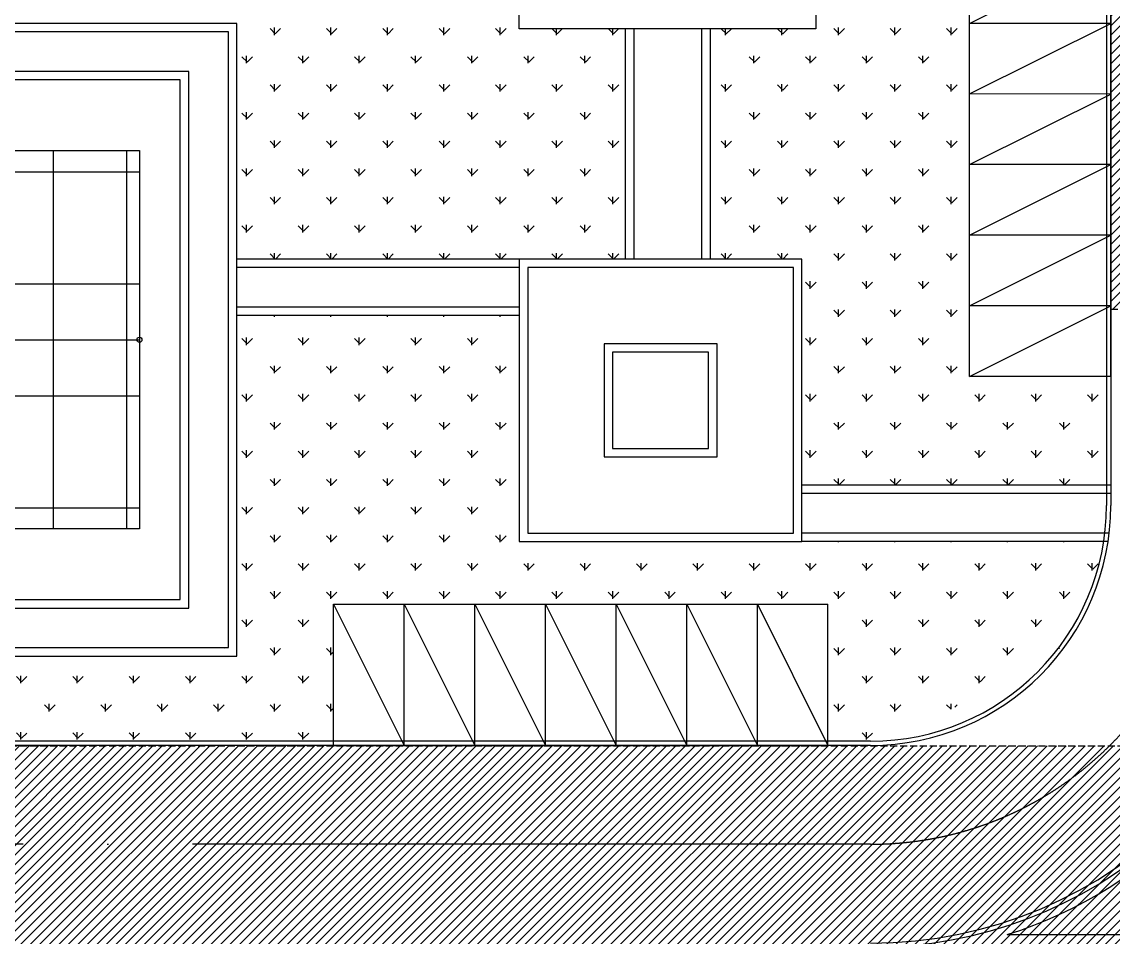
# Model space of a CAD drawing. Header units: millimetres. Extents: x 36720183 to 38160956, y 58934012 to 60388477.
# Drawn here: x 37563043 to 37601672, y 59317925 to 59350338 of the extents above; entities that cross this region are included whole.
import ezdxf

# ---------------------------------------------------------------- set-up
doc = ezdxf.new("R2010")
doc.units = ezdxf.units.MM
doc.header["$LTSCALE"] = 1000
doc.header["$MEASUREMENT"] = 0
doc.linetypes.add('ACAD_ISO04W100', pattern=[30, 24, -3, 0, -3])
doc.linetypes.add('DASH', pattern=[0.35, 0.25, -0.1])
for name, color, linetype in [('@ 绿化', 8, 'Continuous'), ('@YL', 2, 'Continuous'), ('@扑救面填充', 8, 'Continuous'), ('@运动', 2, 'Continuous'), ('DL_道路中线_支路网_', 4, 'ACAD_ISO04W100'), ('DL_道路红线_支路网_', 1, 'Continuous'), ('扑救面', 2, 'Continuous'), ('车位', 40, 'Continuous')]:
    doc.layers.add(name, color=color, linetype=linetype)
pattern_1 = [(45, (0, 0), (-168.3798022700466, 168.3798022700466), [])]
pattern_2 = [(90, (0, 0), (-997.7954749999999, 997.7954750000001), [264.58066, -1731.01015]), (45, (0, 0), (-997.7961550815103, 997.7961550815104), [264.58066, -1146.51615]), (135, (0, 0), (-997.7961550815104, -997.7961550815103), [264.58066, -1146.51615])]

# ---------------------------------------------------------------- blocks, each defined once
blk = doc.blocks.new('车位')
at = {"layer": '车位'}
for p, q in [((2126015.363578103, 462726.0883824006), (2126015.363578103, 465226.0883824006)), ((2131015.363578103, 465226.0883824006), (2126015.363578103, 465226.0883824006)), ((2131015.363578111, 462726.0891391188), (2131015.363578103, 465226.0883824006)), ((2131015.363578111, 462726.0891391188), (2126015.363578103, 462726.0883824006))]:
    blk.add_line(p, q, dxfattribs=at)
blk.add_lwpolyline([(2126015.363578103, 462726.0883824006), (2131015.363578111, 465226.0883824006)], dxfattribs=at)
blk = doc.blocks.new('ymq')
at = {"layer": '@运动', "color": 1}
blk.add_lwpolyline([(0, 13400), (6100, 13400)], dxfattribs=at)
blk.add_lwpolyline([(0, 13400), (6100, 13400), (6100, 0), (0, 0)], close=True, dxfattribs=at)
at = {"layer": '@运动', "color": 8}
for points in [[(460, 13400), (460, 0)], [(3050, 13400), (3050, 0)], [(5640, 13400), (5640, 0)], [(0, 12650), (6025.609756097198, 12650), (6100, 12650)], [(0, 8680), (6009.895470380783, 8680), (6100, 8680)], [(0, 6700), (5999.425568163395, 6700), (6100, 6700)], [(0, 4720), (5974.863358743489, 4720), (6100, 4720)], [(0, 750), (5930.089441947639, 750), (6100, 750)]]:
    blk.add_lwpolyline(points, dxfattribs=at)
for centre in [(0, 6700), (6100, 6700)]:
    blk.add_circle(centre, 90, dxfattribs=at)

msp = doc.modelspace()

# ---------------------------------------------------------------- hatches: boundary and pattern name
at = {"layer": '@ 绿化', "linetype": 'Continuous'}
h = msp.add_hatch(dxfattribs=at)
h.set_pattern_fill('GRASS', color=256, scale=500, style=0)
h.set_pattern_definition(pattern_2)
h.paths.add_polyline_path([(37590652.45681175, 59333934.30918469), (37601587.26540876, 59333934.3091847), (37601587.02089234, 59337781.85928737), (37596587.02091618, 59337782.34756348), (37596589.7105602, 59365281.97386498), (37597620.98440439, 59365281.8729996), (37597652.30455004, 59366190.43153347), (37596152.6555924, 59366190.43153027), (37596102.60493496, 59363790.51622609), (37589802.52258319, 59363790.51449382), (37589852.57403725, 59361590.51622213), (37593052.57015248, 59361590.51622213), (37593052.57015248, 59357890.51621952), (37591452.57320406, 59357890.51621952), (37591452.57320406, 59354190.51621956), (37591152.336708, 59354190.51621957), (37591152.26914427, 59350093.49774791), (37587402.36297801, 59350093.49774791), (37587402.36297801, 59341934.30918469), (37590652.45681175, 59341934.30918469)])
h = msp.add_hatch(dxfattribs=at)
h.set_pattern_fill('GRASS', color=256, scale=500, style=0)
h.set_pattern_definition(pattern_2)
h.paths.add_polyline_path([(37546664.63493413, 59345768.9481059), (37542943.17148626, 59345768.9481059), (37542943.17148626, 59350190.41131618), (37545442.49080837, 59350190.41131618), (37545442.49080837, 59353190.52219528), (37545442.49080837, 59354790.52219538), (37548842.49079738, 59354790.52219538), (37548892.53087737, 59357890.51621947), (37550592.6132646, 59357890.51621947), (37550542.57318452, 59361490.52295856), (37547242.49079682, 59361490.52295803), (37547242.48881488, 59364090.52257656), (37546742.49079701, 59364115.52219504), (37546742.51199833, 59364990.51619522), (37551342.4907966, 59364990.51624352), (37551342.49081865, 59362990.52219789), (37555842.49081921, 59362990.52219789), (37555892.49078733, 59364390.51622213), (37558792.49078733, 59364390.51622213), (37558842.49079715, 59363440.52257708), (37574852.49077573, 59362990.35092418), (37574852.49079718, 59364990.35130285), (37579452.4084001, 59365090.35092153), (37579452.49079756, 59364090.35092143), (37578952.40840028, 59364090.35092143), (37578952.49079756, 59361490.35168432), (37576252.49079737, 59361490.35168432), (37576252.49079737, 59359990.35130295), (37575052.5742, 59359990.35130295), (37575052.5742, 59357317.4523924), (37576352.57430001, 59357317.4523924), (37577352.49079712, 59357317.4523924), (37577352.490797, 59354790.35092167), (37580752.49078601, 59354790.35092138), (37580752.72031743, 59350281.23952699), (37573156.73181465, 59350281.23952699), (37573156.50228322, 59350279.1419908), (37557056.41591966, 59350279.1419908), (37557056.41591966, 59348892.18367659), (37557056.41591966, 59336043.09298006), (37546664.63493413, 59336090.05659192)])
h = msp.add_hatch(dxfattribs=at)
h.set_pattern_fill('GRASS', color=256, scale=500, style=0)
h.set_pattern_definition(pattern_2)
h.paths.add_polyline_path([(37570652.45681175, 59350279.1419908), (37580652.45681175, 59350279.1419908), (37580652.45681175, 59350093.49774791), (37584402.36297801, 59350093.49774791), (37584402.36297801, 59341934.30918469), (37570652.45681175, 59341934.30918469)])
h = msp.add_hatch(dxfattribs=at)
h.set_pattern_fill('GRASS', color=256, scale=500, style=0)
h.set_pattern_definition(pattern_2)
h.paths.add_polyline_path([(37570652.45681175, 59339934.30918469), (37580652.45681175, 59339934.30918469), (37580652.45681175, 59331934.30918469), (37570652.45681175, 59331934.30918469)])
h = msp.add_hatch(dxfattribs=at)
h.set_pattern_fill('GRASS', color=256, scale=500, style=0)
h.set_pattern_definition(pattern_2)
h.paths.add_polyline_path([(37570052.34331911, 59324715.98568337), (37570202.91459105, 59328215.98568337), (37570652.41129564, 59328215.98568337), (37570652.50232786, 59331934.30918469), (37601490.1068626, 59331934.30918469), (37599993.66682589, 59328261.02660529), (37593672.00019237, 59324736.12216838), (37591577.96902117, 59324715.98568337), (37591578.03260715, 59329716.231817), (37574076.84219217, 59329714.17071845), (37574077.43089301, 59324715.39680359)])
h = msp.add_hatch(dxfattribs=at)
h.set_pattern_fill('GRASS', color=256, scale=500, style=0)
h.set_pattern_definition(pattern_2)
h.paths.add_polyline_path([(37557616.21541751, 59327879.1419908), (37570127.62895508, 59327879.1419908), (37570127.62895508, 59324715.98568337), (37557616.21541751, 59324715.98568337)])
at = {"layer": '@扑救面填充'}
h = msp.add_hatch(dxfattribs=at)
h.set_pattern_fill('ANSI31', color=256, scale=150)
h.set_pattern_definition(pattern_1)
edge = h.paths.add_edge_path()
edge.add_line((37601587.26540875, 59340165.63562229), (37662164.92799149, 59340172.81545824))
edge.add_line((37662164.92799149, 59340172.81545824), (37662158.84533176, 59348155.55973407))
edge.add_line((37662158.84533176, 59348155.55973407), (37609587.26540875, 59348155.55973407))
edge.add_line((37609587.26540875, 59348155.55973407), (37609587.26540875, 59381128.6630989))
edge.add_line((37609587.26540875, 59381128.6630989), (37601587.26540875, 59381128.6630989))
edge.add_line((37601587.26540875, 59381128.6630989), (37601587.26540875, 59340165.63562229))
edge.add_line((37601587.26540875, 59340165.63562229), (37662164.92799149, 59340172.81545824))
h = msp.add_hatch(dxfattribs=at)
h.set_pattern_fill('ANSI31', color=256, scale=150)
h.set_pattern_definition(pattern_1)
h.paths.add_polyline_path([(37406180.77981014, 59324703.83828661), (37653065.35315018, 59324703.83828661), (37653065.35315018, 59316703.83828661), (37406180.77981014, 59316703.83828661)])

# ---------------------------------------------------------------- linework, layer by layer
at = {"layer": '@YL', "color": 8}
msp.add_line((37597920.74241815, 59318015.98568337, 1.172084107068622e-06), (37640266.35957092, 59318015.98568337, 1.075810438874975e-09), dxfattribs=at)
at = {"layer": '@YL'}
for points in [[(37580652.45681175, 59353093.49774834), (37591152.26914427, 59353093.49774834), (37591152.26914427, 59350093.49774791), (37580652.45681175, 59350093.49774791)], [(37557652.45681175, 59350279.1419908), (37557652.45681175, 59327879.1419908), (37570652.45681175, 59327879.1419908), (37570652.45681175, 59350279.1419908)], [(37580652.45681175, 59331934.30918469), (37590652.45681175, 59331934.30918469), (37590652.45681175, 59341934.30918469), (37580652.45681175, 59341934.30918469)]]:
    msp.add_lwpolyline(points, close=True, dxfattribs=at)
at = {"layer": '@YL', "color": 8}
for points in [[(37557952.45681175, 59349979.1419908), (37557952.45681175, 59328179.1419908), (37570352.45681175, 59328179.1419908), (37570352.45681175, 59349979.1419908)], [(37559352.45681175, 59348579.1419908), (37559352.45681175, 59329579.1419908), (37568952.45681175, 59329579.1419908), (37568952.45681175, 59348579.1419908)], [(37580952.45681175, 59332234.30918469), (37590352.45681175, 59332234.30918469), (37590352.45681175, 59341634.30918469), (37580952.45681175, 59341634.30918469)], [(37583652.45681175, 59334934.30918469), (37587652.45681175, 59334934.30918469), (37587652.45681175, 59338934.30918469), (37583652.45681175, 59338934.30918469)], [(37583952.45681175, 59335234.30918469), (37587352.45681175, 59335234.30918469), (37587352.45681175, 59338634.30918469), (37583952.45681175, 59338634.30918469)]]:
    msp.add_lwpolyline(points, close=True, dxfattribs=at)
at = {"layer": '@YL'}
for points in [[(37570652.45681175, 59331934.30918469), (37570652.45681175, 59350093.49774791)], [(37584402.36297801, 59350093.49774791), (37584402.36297801, 59341934.30918469)], [(37587402.36297801, 59350093.49774791), (37587402.36297801, 59341934.30918469)], [(37559652.45681175, 59348279.1419908), (37559652.45681175, 59329879.1419908), (37568652.45681175, 59329879.1419908), (37568652.45681175, 59348279.1419908), (37559652.45681175, 59348279.1419908)], [(37580652.45681175, 59341934.30918469), (37570652.45681175, 59341934.30918469)], [(37580652.45681175, 59339934.30918469), (37570652.45681175, 59339934.30918469)]]:
    msp.add_lwpolyline(points, dxfattribs=at)
at = {"layer": '@YL', "color": 8}
for points in [[(37584702.36297801, 59350093.49774791), (37584702.36297801, 59341934.30918469)], [(37587102.36297801, 59350093.49774791), (37587102.36297801, 59341934.30918469)], [(37580652.45681175, 59341634.30918469), (37570652.45681175, 59341634.30918469)], [(37580652.45681175, 59340234.30918469), (37570652.45681175, 59340234.30918469)]]:
    msp.add_lwpolyline(points, dxfattribs=at)
at = {"layer": '@YL', "elevation": 0.07473288478893374}
for points in [[(37601587.26540875, 59333934.30918469), (37590652.45681175, 59333934.30918469)], [(37601490.08073177, 59331934.30918469), (37590652.45681175, 59331934.30918469)]]:
    msp.add_lwpolyline(points, dxfattribs=at)
at = {"layer": '@YL', "color": 8, "elevation": 0.07473288478893374}
for points in [[(37601587.26540875, 59333634.30918469), (37590652.45681175, 59333634.30918469)], [(37601490.08073177, 59332234.30918469), (37590652.45681175, 59332234.30918469)]]:
    msp.add_lwpolyline(points, dxfattribs=at)
at = {"layer": 'DL_道路中线_支路网_', "color": 8}
msp.add_line((37593087.27483271, 59321215.98568337, 2.302268919529149e-08), (37534757.04925269, 59321215.98568337, 4.708901095136183e-07), dxfattribs=at)
msp.add_arc((37593087.26540875, 59333215.98568337, -9.501998423065812e-06), 12000, 270, 0, dxfattribs=at)
at = {"layer": 'DL_道路红线_支路网_', "color": 8}
for p, q in [((37601437.26540875, 59389803.7667349), (37601437.26540875, 59333215.98568337, 1.384017834955571e-09)), ((37593087.26540875, 59324865.98568337), (37534757.04925269, 59324865.98568337, 6.61485894084997e-09))]:
    msp.add_line(p, q, dxfattribs=at)
at = {"layer": 'DL_道路红线_支路网_', "color": 4}
for p, q in [((37601587.26540875, 59389803.7667349), (37601587.26540875, 59333215.98568337, 1.384017834955571e-09)), ((37593087.26540875, 59324715.98568337), (37534757.04925269, 59324715.98568337, 6.651466186487215e-09)), ((37593087.26540875, 59324715.98568337), (37534757.04925269, 59324715.98568337, 6.61485894084997e-09))]:
    msp.add_line(p, q, dxfattribs=at)
for centre, radius in [((37593087.26540875, 59333215.98568337, -9.501998423065812e-06), 8500), ((37593087.26540878, 59333215.98568337, 1.221824032295545e-06), 15500)]:
    msp.add_arc(centre, radius, 270, 0, dxfattribs=at)
at = {"layer": 'DL_道路红线_支路网_', "color": 8}
for centre, radius, start, end in [((37593087.26540875, 59333215.98568337, -9.501998423065812e-06), 8350, 270, 0), ((37593087.26540878, 59333215.98568337, 1.221824032295545e-06), 15650, 270, 352.0608578038612), ((37593087.26540878, 59333215.98568337, 1.221824032295545e-06), 15950, 287.640242974351, 344.4890942056288)]:
    msp.add_arc(centre, radius, start, end, dxfattribs=at)
at = {"layer": '扑救面', "color": 8, "linetype": 'DASH'}
for points, elevation in [([(37601587.26540875, 59340155.55973408), (37601590.31908562, 59381128.6630989)], 0.02166130802918775), ([(37601587.26540875, 59340165.63562229), (37662164.92799149, 59340172.81545824), (37662158.84533176, 59348155.55973407), (37609587.26540875, 59348155.55973407), (37609587.26540875, 59381128.6630989), (37601587.26540875, 59381128.6630989), (37601587.26540875, 59340165.63562229), (37662164.92799149, 59340172.81545824)], 1.551197732051895e-06)]:
    msp.add_lwpolyline(points, dxfattribs=dict(at, elevation=elevation))
msp.add_lwpolyline([(37406180.77981014, 59324703.83828661), (37653065.35315018, 59324703.83828661), (37653065.35315018, 59316703.83828661), (37406180.77981014, 59316703.83828661)], close=True, dxfattribs=at)

# ---------------------------------------------------------------- block references
at = {"layer": '@YL'}
msp.add_blockref('ymq', (37561102.45681175, 59332379.1419908), dxfattribs=at)
at = {"layer": '车位'}
for p, rotation in [((35470526.65437389, 58887763.95215978, 1.186292185940647e-09), 359.9943960965815), ((35470526.69100653, 58885263.95290096, 1.186292185940647e-09), 359.9943960965815), ((35470526.69100653, 58882764.07589791, 1.186292185940647e-09), 359.9943960965815), ((35470526.65437389, 58880264.07664625, 2.401549856226842e-09), 359.9943960965815), ((35470526.40985748, 58877764.0766582, 2.401549856226842e-09), 359.9943960965815), ((35470526.40985748, 58875264.19965515, 2.401549856226842e-09), 359.9943960965815), ((37111100.69975185, 61455676.91278201, 1.21961127043371e-09), 270.006738998017), ((37113600.8460432, 61455676.91278192), 270.006738998017), ((37116100.99309483, 61455676.91126171), 270.006738998017), ((37118601.13938618, 61455676.91126162), 270.006738998017), ((37121378.87978539, 61455737.5289417), 269.9992713942784), ((37123878.87978668, 61455737.49715028), 269.9992713942784), ((37126378.85681596, 61455737.51130432), 269.9992713942784)]:
    msp.add_blockref('车位', p, dxfattribs=dict(at, rotation=rotation))

doc.saveas('drawing.dxf')
